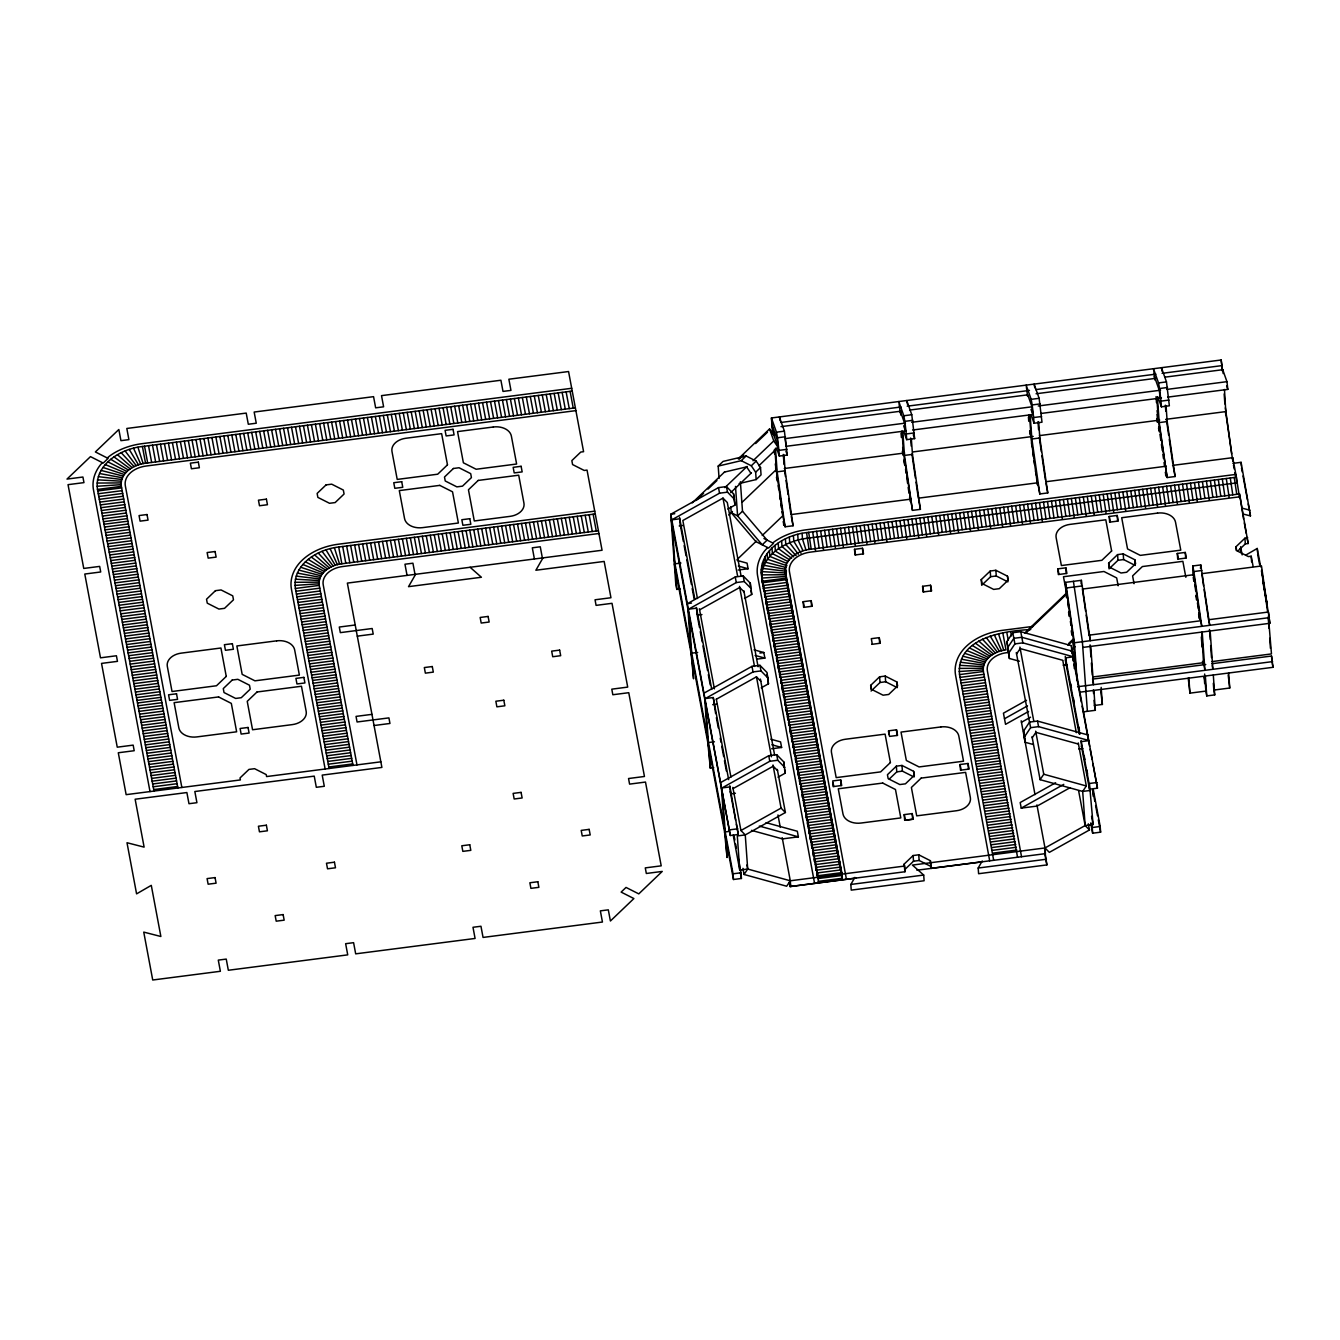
<?xml version="1.0" encoding="UTF-8"?>
<svg xmlns="http://www.w3.org/2000/svg" width="1340" height="1340" viewBox="0 0 1340 1340"><rect width="100%" height="100%" fill="white"/><g stroke="black" fill="none" stroke-linecap="round" stroke-linejoin="round"><path stroke-width="1.5" d="M903.529 455.248L902.105 431.028M1030.008 431.111L1037.545 484.929L1036.674 478.916M1194.242 580.84L1193.84 574.709L1200.506 620.788L1089.336 635.127L1090.341 640.704L1081.38 580.32L1065.451 582.364L1066.489 597.757M1066.891 597.255L1066.506 590.873L1073.591 639.934M1081.095 583.805L1081.38 580.32M1208.697 619.733L1209.735 625.311L1200.774 564.927L1192.818 565.949L1192.935 575.128M1200.489 568.411L1200.774 564.927M1224.475 389.471L1225.899 413.692L1231.678 453.774M1232.549 459.788L1225.363 407.846M572.23 391.079L142.409 446.488C120.851 448.699 94.018 464.611 97.468 489.452L154 791.069M575.379 407.829L145.558 463.238C133.933 464.427 119.495 473.003 121.354 486.37L177.885 787.987M595.261 513.957L338.702 547.021C317.915 549.166 292.053 564.509 295.37 588.461L329.104 768.49M598.394 530.707L341.851 563.788C330.997 564.894 317.513 572.9 319.255 585.396L352.99 765.425M761.589 576.468C762.644 553.705 786.697 540.724 806.981 538.295L1236.803 482.886L1236.385 477.207L806.563 532.6C785.006 534.827 758.189 550.74 761.639 575.58L818.154 877.198L790.298 880.782L747.703 869.04L739.747 870.079L733.215 835.172M1237.892 550.991L1245.346 543.872L1248.16 543.521L1239.534 493.957L809.712 549.367C798.104 550.556 783.649 559.132 785.508 572.498L842.039 874.115L904.55 866.059L904.952 871.754L790.701 886.477L789.578 880.497M785.508 567.322L785.91 578.193L842.441 879.811L841.755 872.625M1030.711 629.566C1004.33 630.688 956.073 637.84 959.524 674.59L993.677 860.313M1002.856 633.15L1006.005 649.9C995.168 651.022 981.667 659.029 983.409 671.507L1017.546 857.231M415.635 574.291L408.533 586.652L481.395 577.255L470.106 567.272M542.985 557.875L535.883 570.237L604.156 561.427L610.956 597.74L595.044 599.784L596.082 605.379L612.011 603.318L627.706 687.102L611.794 689.162L612.832 694.74L628.761 692.696L644.456 776.48L628.544 778.523L629.582 784.118L645.495 782.058L661.206 865.841L645.277 867.885L646.332 873.479L662.245 871.419L638.778 893.88L626.031 887.432L621.14 892.105L633.887 898.554L610.404 921.016L608.31 909.843L600.354 910.865L602.447 922.037L483.053 937.43L480.959 926.258L472.986 927.28L475.08 938.452L355.686 953.846L353.592 942.673L345.636 943.695L347.73 954.867L228.336 970.26L226.242 959.088L218.286 960.11L220.38 971.282L152.727 980.009L143.748 932.104L160.867 936.493L151.286 885.355L136.58 893.864L126.998 842.726L144.117 847.131L135.139 799.226L186.88 792.543L188.974 803.715L196.93 802.694L194.836 791.521L314.23 776.128L316.324 787.3L324.297 786.279L322.203 775.106L381.9 767.418L347.361 583.101L602.062 550.254L587.037 470.089L584.223 470.457L572.582 464.561L571.845 460.608L580.773 452.066L583.587 451.697L568.562 371.532L508.865 379.22L510.959 390.392L503.003 391.414L500.909 380.242L381.515 395.635L383.609 406.807L375.652 407.829L373.559 396.657L254.165 412.05L256.258 423.222L248.302 424.244L246.208 413.089L126.814 428.465L128.908 439.637L120.935 440.659L118.841 429.504L95.374 451.949L108.105 458.397L103.213 463.07L90.484 456.622L67 479.083L82.913 477.023L83.968 482.618L68.038 484.661L83.75 568.445L99.663 566.401L100.718 571.979L84.788 574.039L100.5 657.823L116.413 655.763L117.468 661.357L101.538 663.4L117.25 747.184L133.162 745.124L134.201 750.718L118.289 752.762L126.144 794.654L240.396 779.93L240.011 777.954L248.955 769.411L254.583 768.691L266.224 774.587L266.593 776.563L380.845 761.823M1089.504 784.235L1093.105 824.535L1085.149 825.557L1044.999 847.952L912.423 865.071L923.696 875.053L924.114 880.749L851.235 890.128L850.833 884.45L854.887 877.382M1044.614 849.342L1046.875 864.92L978.602 873.714L978.183 868.035L982.237 860.967M782.208 837.668L790.298 880.782L786.664 886.226L744.085 874.484L747.703 869.04L745.258 834.92L740.936 830.499L732.846 787.384M1019.388 661.223L1009.389 658.476L1006.876 641.609L1012.805 632.715L1020.762 631.693L1071.397 645.645L1097.46 788.188L1089.487 789.21L1081.414 746.145M1009.389 658.476L1008.97 652.781L1014.899 643.887L1012.805 632.715M1016.558 654.004L1020.192 648.577L1062.771 660.302M1033.09 744.454L1025.083 742.26L1024.045 736.665L1023.626 730.97L1029.555 722.093L1037.512 721.071L1088.147 735.024M1025.083 742.26L1024.681 736.565L1030.611 727.67L1016.29 652.53M1032.252 737.787L1035.887 732.344L1078.466 744.085M1090.659 790.399L1082.687 791.421L1040.108 779.679L1043.743 774.235L1035.669 731.171M1078.248 742.913L1086.321 785.977L1082.687 791.421L1085.149 825.557L1089.47 829.962L1049.337 852.374L1044.999 847.952L1036.925 804.888M102.393 462.669L100.55 464.679A56.263 39.647 -4.1 0 0 93.499 489.971L150.013 791.588M767.669 547.558L764.705 550.807A56.263 39.647 -4.1 0 0 757.653 576.1L814.586 883.395M719.077 478.43L718.19 466.086L723.081 461.412L746.112 455.985L756.179 461.094L760.534 467.543L761.053 474.879L756.162 479.553L739.127 483.572M692.194 502.935L724.923 471.63M738.307 458.833L769.545 428.951L773.9 435.399L778.105 447.342L758.859 465.767M696.113 500.456L703.55 493.355M708.023 489.083L716.95 480.541M739.261 459.201L743.717 454.93M755.626 443.557L767.519 432.167M718.19 466.086L741.221 460.659L746.112 455.985M724.873 487.659L747.1 466.404M753.03 460.742L773.766 440.91L769.545 428.951M741.221 460.659L751.288 465.767L756.179 461.094M730.702 492.685L751.438 472.853M756.162 479.553L755.643 472.216L760.534 467.543M728.742 515.062L732.461 511.495M742.125 502.249L776.346 469.536L774.905 449.453M740.384 481.747L742.494 511.21L737.603 515.9L731.238 512.667L730.803 506.637M737.034 559.601L756.346 541.125M762.226 535.481L782.995 515.615L775.291 463.942M870.682 685.343L879.61 676.801L885.238 676.08L896.896 681.976L897.632 685.913L888.688 694.472L883.06 695.192L871.419 689.296L870.682 685.343L870.95 689.145M981.282 579.567L990.226 571.024L995.854 570.287L1007.496 576.183L1008.233 580.136L999.305 588.679L993.677 589.416L982.019 583.52L981.282 579.567L981.701 585.262L990.628 576.702L996.256 575.982L1007.898 581.878L1007.496 576.183M871.084 691.038L880.028 682.495L885.656 681.759L897.298 687.655L896.896 681.976M1024.832 632.916L1066.322 593.252M1025.586 633.385L1067.059 593.721M896.36 766.162L887.432 774.721L888.169 778.674L899.81 784.553L905.438 783.833L914.382 775.291L913.646 771.337L901.988 765.442L896.36 766.162L896.778 771.857L889.325 778.976M1108.649 563.152L1117.577 554.609L1123.205 553.872L1134.846 559.768L1135.6 563.721L1126.655 572.264L1121.027 573.001L1109.386 567.105L1108.649 563.152L1109.051 568.847L1117.995 560.288L1123.624 559.567L1135.265 565.463L1134.846 559.768M1068.633 643.502L1072.972 639.347L1075.986 667.806M1067.997 645.277L1073.792 639.75M1070.66 650.871L1074.998 646.718M904.952 871.754L904.182 864.082L913.11 855.54L918.738 854.803L930.379 860.699L931.166 868.37L1045.418 853.647L1044.999 847.952M1236.267 550.522L1235.999 546.737L1244.927 538.194L1247.741 537.826M904.584 869.777L913.512 861.218L919.156 860.498L930.798 866.394L931.166 868.37M107.284 457.979L109.478 456.136A56.263 39.647 -4.1 0 1 141.889 443.691L571.711 388.282M772.761 543.002L773.632 542.264A56.263 39.647 -4.1 0 1 806.044 529.819L1235.865 474.41L1239.584 497.793M1245.798 555.078L1257.238 548.462L1260.689 566.87M727.788 509.083L734.99 505.063L733.533 493.79L726.447 486.588L718.491 487.609L670.77 514.242L675.762 583.838L676.801 589.416L680.251 588.98M734.571 499.385L727.503 492.165L719.547 493.187L671.809 519.819L679.782 518.798L680.184 524.493M741.154 576.418L727.302 502.517L722.98 498.111L682.847 520.506L697.453 598.511M744.538 598.461L751.74 594.441L750.283 583.168L743.197 575.949L735.241 576.971L687.52 603.603L691.49 603.101M751.321 588.746L744.253 581.527L736.28 582.565L688.559 609.197L696.532 608.159L696.934 613.854M699.581 609.868L739.73 587.473L744.052 591.895M704.27 692.981L751.991 666.349L759.947 665.31L767.033 672.529L768.473 683.802L761.271 687.822M768.071 678.107L760.986 670.905L753.03 671.926L705.309 698.559L713.265 697.537L728.659 779.612M716.331 699.245L756.464 676.834L760.802 681.256M721.004 782.342L768.741 755.71L776.697 754.688L783.766 761.891L785.223 773.163L778.021 777.183M784.821 767.485L777.736 760.266L769.78 761.288L722.059 787.92L730.015 786.898L730.434 792.593M733.081 788.607L773.214 766.212L777.552 770.617M740.936 830.499L781.069 808.104L772.996 764.989M777.317 769.394L785.408 812.509L745.258 834.92L737.302 835.942L739.747 870.079M1026.49 700.301L1003.442 713.165L1005.536 724.337L1028.584 711.473M1004.481 718.743L1027.529 705.879M1021.449 722.277L1030.577 717.185M1055.635 782.744L1020.192 802.526L1021.231 808.12L1037.16 806.06L1069.99 787.736M1021.231 808.12L1063.776 784.369M724.438 472.082L746.615 466.873L750.969 473.305M575.899 410.626L146.077 466.035A24.12 16.985 -4.1 0 0 125.34 485.867L181.855 787.485M97.468 489.452L121.354 486.37M97.753 490.959L121.639 487.877M98.272 493.74L122.158 490.658M98.808 496.537L122.677 493.455M99.328 499.334L123.213 496.252M99.847 502.115L123.732 499.05M1221.159 359.991L1222.616 371.264L1221.159 359.991L771.438 417.963L772.56 433.725M100.366 504.912L124.252 501.83M100.902 507.709L124.771 504.627M780.768 422.485L900.982 406.991M907.197 406.188L1029.472 390.426M1035.686 389.622L1155.884 374.128M1162.098 373.324L1222.214 365.585M101.421 510.506L125.307 507.425M101.941 513.287L125.826 510.222M780.969 426.656L901.267 411.146M909.558 410.074L1027.78 394.831L1031.951 406.791L1032.822 414.512L912.59 430.023M1036.071 393.759L1156.37 378.265M1164.661 377.193L1222.733 369.706L1226.954 381.666L1227.825 389.387L1167.693 397.126M102.46 516.084L126.345 513.002M102.996 518.881L126.864 515.799M771.84 423.658L772.895 429.236L771.438 417.963L776.446 432.183L784.403 431.145L787.3 455.047L779.344 456.069L776.563 448.196M900.246 412.821L898.788 401.548L903.813 415.769L911.77 414.73L914.65 438.616L906.694 439.654L903.914 431.781M1027.596 396.406L1026.155 385.133L1031.164 399.337L1039.12 398.315L1042.001 422.201L1034.044 423.239L1031.281 415.366M1154.259 376.272L1154.963 379.991L1153.505 368.718L1158.514 382.922L1166.47 381.9L1169.368 405.786L1161.395 406.824L1157.928 396.992M103.515 521.679L127.384 518.597M104.001 524.258L127.87 521.193M776.446 432.183L777.502 437.761L785.458 436.74M903.813 415.769L904.852 421.346L912.808 420.325M1031.164 399.337L1032.202 404.931L1040.158 403.909M1158.514 382.922L1159.569 388.516L1167.525 387.495M905.488 423.105L785.19 438.599L786.061 446.32L906.359 430.81M911.702 422.301L1032.001 406.791M1038.215 405.986L1160.591 390.208M1166.805 389.421L1226.954 381.666M104.52 527.056L128.405 523.974M105.039 529.853L128.925 526.771M105.575 532.65L129.444 529.568M1041.163 413.44L1161.462 397.93M106.095 535.431L129.963 532.349M779.344 456.069L778.925 450.374L786.881 449.352M906.694 439.654L906.292 433.959L914.249 432.937M1034.044 423.239L1033.643 417.544L1041.599 416.522M1161.395 406.824L1160.993 401.129L1168.949 400.107M106.614 538.228L130.499 535.146M107.133 541.025L131.018 537.943M107.669 543.806L131.538 540.74M108.188 546.603L132.057 543.521M108.708 549.4L132.593 546.318M109.227 552.197L133.112 549.115M109.763 554.978L133.632 551.913M784.302 468.498L904.6 453.004M912.892 451.932L1033.174 436.421M1039.404 435.617L1159.703 420.123M1165.917 419.32L1226.067 411.564M110.282 557.775L134.151 554.693M785.106 470.809L793.062 525.766L785.089 526.788L777.15 471.831L785.106 470.809L783.984 455.047M912.473 454.394L920.413 509.351L912.456 510.373L904.5 455.416L912.473 454.394L911.334 438.632M1039.823 437.979L1047.763 492.936L1039.806 493.957L1031.867 439.001L1039.823 437.979L1038.684 422.217M1167.174 421.564L1175.113 476.521L1167.157 477.543L1159.217 422.586L1167.174 421.564L1166.051 405.802M110.801 560.572L134.687 557.49M111.32 563.37L135.206 560.288M111.857 566.15L135.725 563.085M112.376 568.947L136.245 565.865M112.895 571.745L136.78 568.663M594.742 511.16L338.183 544.241A54.404 38.341 -4.1 0 0 298.217 564.525C292.807 571.359 289.809 580.287 291.4 588.98L325.134 769.009M113.414 574.525L137.3 571.46M113.95 577.322L137.819 574.24M114.47 580.12L138.338 577.038M114.989 582.917L138.874 579.835M115.508 585.697L139.393 582.632M674.757 513.722L670.77 514.242L730.317 835.507L738.273 834.485L729.798 785.759M116.044 588.495L139.913 585.413M116.563 591.292L140.432 588.21M117.083 594.089L140.968 591.007M598.93 533.504L342.37 566.569A22.244 15.678 -4.1 0 0 326.022 574.877L324.732 576.769A22.244 15.678 -4.1 0 0 323.225 584.877L356.976 764.906M117.602 596.87L141.487 593.804M679.212 525.95L683.199 525.431M118.138 599.667L142.007 596.585M911.25 499.083L790.969 514.594L788.64 498.564M1037.763 482.785L918.319 498.179L916.007 482.149M1045.669 481.764L1166.353 466.203M1172.584 465.399L1232.733 457.66L1236.385 477.207M118.657 602.464L142.526 599.382M119.176 605.245L143.062 602.179M1232.884 463.372L1241.091 462.317L1250.471 515.917L1242.867 513.957M119.695 608.042L143.581 604.96M120.215 610.839L144.1 607.757M295.37 588.461L319.255 585.396M120.784 613.837L144.67 610.755M295.889 591.258L319.774 588.176M121.303 616.618L145.189 613.553M296.425 594.056L320.293 590.974M121.823 619.415L145.708 616.333M296.944 596.853L320.829 593.771M122.359 622.212L146.227 619.13M297.463 599.633L321.349 596.568M122.878 625.01L146.764 621.928M297.983 602.431L321.868 599.349M123.397 627.79L147.283 624.725M298.519 605.228L322.387 602.146M123.917 630.587L147.802 627.505M299.038 608.008L322.923 604.943M124.453 633.385L148.321 630.303M299.557 610.806L323.442 607.724M680.938 563.051L674.975 563.822L672.228 525.514M124.972 636.165L148.857 633.1M300.076 613.603L323.962 610.521M125.491 638.962L149.377 635.88M300.612 616.4L324.481 613.318M126.01 641.76L149.896 638.678M301.132 619.181L325.017 616.115M854.535 549.299L862.491 548.278L863.529 553.856L854.937 554.995L854.535 549.299L855.573 554.894M1109.235 516.469L1117.208 515.448L1118.247 521.025L1110.291 522.064L1109.235 516.469L1109.654 522.164M126.546 644.557L150.415 641.475M301.651 621.978L325.536 618.896M127.066 647.337L150.951 644.272M302.17 624.775L326.055 621.693M738.173 570.019L748.122 568.746L747.067 563.152L737.302 560.455M127.585 650.135L151.47 647.053M302.706 627.572L326.575 624.49M128.104 652.932L151.989 649.85M303.225 630.353L327.111 627.288M355.201 624.993L339.288 627.036L340.327 632.631L372.168 628.51L373.224 634.105L357.294 636.148M128.64 655.729L152.509 652.647M303.745 633.15L327.63 630.068M129.159 658.51L153.045 655.444M304.264 635.947L328.149 632.865M129.679 661.307L153.564 658.225M304.8 638.728L328.668 635.663M785.91 578.193L762.041 581.275L761.74 578.076L785.759 576.468L785.357 570.773M130.198 664.104L154.083 661.022M305.319 641.525L329.204 638.443M130.734 666.901L154.602 663.819M305.838 644.322L329.724 641.24M761.338 572.381L762.845 585.563L786.714 582.481L786.312 576.786M131.253 669.682L155.122 666.6M306.358 647.12L330.243 644.038M762.962 582.666L763.365 588.344L787.25 585.279L786.831 579.583M131.772 672.479L155.658 669.397M306.894 649.9L330.762 646.835M763.365 588.344L763.884 591.141L787.769 588.059L787.367 582.381M132.292 675.276L156.177 672.194M307.413 652.697L331.281 649.615M132.827 678.057L156.696 674.992M307.932 655.495L331.817 652.413M787.887 585.161L788.288 590.856L764.42 593.938L764.939 596.736L788.808 593.654L788.406 587.958M133.347 680.854L157.215 677.772M308.451 658.292L332.337 655.21M765.458 599.516L789.344 596.451L788.925 590.756M133.866 683.651L157.752 680.569M308.987 661.072L332.856 658.007M765.576 596.618L765.978 602.313L789.863 599.231L789.461 593.553M134.385 686.448L158.271 683.367M309.507 663.87L333.375 660.788M765.978 602.313L766.514 605.111L790.382 602.029L789.98 596.333M697.956 615.06L701.926 614.541M803.213 601.677L811.169 600.655L812.207 606.25L803.615 607.372L803.213 601.677L804.251 607.271M922.607 586.3L930.563 585.262L931.601 590.856L923.009 591.979L922.607 586.3L923.645 591.878M1057.913 568.847L1065.87 567.825L1066.925 573.403L1058.332 574.542L1057.913 568.847L1058.969 574.441M1177.307 553.454L1185.264 552.432L1186.319 558.026L1177.726 559.149L1177.307 553.454L1178.362 559.048M134.921 689.229L158.79 686.164M310.026 666.667L333.911 663.585M135.441 692.026L159.309 688.944M310.545 669.464L334.43 666.382M135.96 694.823L159.845 691.742M311.081 672.245L334.95 669.163M790.5 599.131L790.902 604.826L767.033 607.908L768.071 613.486L791.957 610.404L791.555 604.725M136.479 697.621L160.364 694.539M311.6 675.042L335.469 671.96M768.155 610.387L768.557 616.082L792.443 613L792.041 607.305M1253.118 566.485L1251.192 556.217L1248.378 556.586L1236.736 550.69L1235.999 546.737M137.015 700.401L160.884 697.336M312.12 677.839L336.005 674.757M768.557 616.082L769.093 618.862L792.962 615.797L792.56 610.102M137.501 702.997L161.37 699.916M312.605 680.419L336.491 677.353M769.612 621.659L793.481 618.577L793.079 612.899M138.02 705.795L161.889 702.713M313.125 683.216L337.01 680.134M769.73 618.762L770.131 624.457L794.017 621.375L793.598 615.697M1065.451 582.364L1066.506 587.958L1082.418 585.898M1192.818 565.949L1193.856 571.544L1201.812 570.505M138.539 708.592L162.425 705.51M313.661 686.013L337.529 682.931M770.131 624.457L770.651 627.254L794.536 624.172L794.134 618.477M1082.67 589.031L1193.672 574.726M139.059 711.372L162.944 708.291M314.18 688.81L338.048 685.728M139.595 714.17L163.463 711.088M314.699 691.591L338.584 688.525M794.654 621.274L795.056 626.969L771.187 630.034L771.706 632.832L795.575 629.75L795.173 624.072M140.114 716.967L163.983 713.885M315.218 694.388L339.104 691.306M772.225 635.629L796.111 632.547L795.692 626.852M140.633 719.747L164.518 716.682M315.754 697.185L339.623 694.103M772.343 632.731L772.745 638.426L796.63 635.344L796.228 629.649M141.152 722.545L165.038 719.463M316.274 699.982L340.142 696.901M772.745 638.426L773.281 641.207L797.149 638.142L796.747 632.447M697.688 652.413L691.725 653.183L688.978 614.876M141.688 725.342L165.557 722.26M316.793 702.763L340.678 699.698M142.208 728.139L166.076 725.057M317.312 705.56L341.197 702.478M142.727 730.92L166.612 727.855M317.848 708.357L341.717 705.276M797.267 635.244L797.669 640.922L773.8 644.004L774.838 649.599L798.724 646.517L798.322 640.822M759.847 653.032L763.817 652.53L764.872 658.107L756.916 659.129M871.687 644.356L880.279 643.233L879.241 637.639L871.285 638.678L872.323 644.255M143.246 733.717L167.132 730.635M318.367 711.155L342.236 708.073M774.956 646.701L775.357 652.379L799.243 649.297L798.841 643.619M143.782 736.514L167.651 733.432M318.887 713.935L342.772 710.853M775.357 652.379L775.894 655.176L799.762 652.094L799.36 646.416M144.301 739.312L168.17 736.23M319.406 716.732L343.291 713.651M1033.174 626.383L1002.337 630.353A54.404 38.341 -4.1 0 0 962.371 650.654C956.961 657.471 953.963 666.416 955.554 675.109L989.691 860.833M144.82 742.092L168.706 739.027M319.942 719.53L343.81 716.448M799.88 649.197L800.298 654.892L776.413 657.974L776.932 660.754L800.818 657.689L800.399 651.994M371.951 714.354L356.038 716.398L357.077 721.992L388.918 717.888L389.957 723.466L374.044 725.526M145.34 744.889L169.225 741.807M320.461 722.31L344.33 719.245M145.859 747.687L169.745 744.605M320.98 725.107L344.866 722.026M777.569 660.654L777.987 666.349L801.856 663.267L801.454 657.572M146.395 750.467L170.264 747.402M321.5 727.905L345.385 724.823M777.987 666.349L778.506 669.146L802.392 666.064L801.973 660.369M146.914 753.264L170.8 750.182M322.019 730.702L345.904 727.62M779.026 671.926L802.911 668.861L802.493 663.166M1014.899 643.887L1022.856 642.865L1073.491 656.818L1065.534 657.84L1065.937 663.534M147.434 756.062L171.319 752.98M322.555 733.482L346.423 730.417M779.143 669.029L779.545 674.724L803.431 671.642L803.029 665.963M1082.787 647.421L1269.851 623.301L1268.394 612.028L1208.546 619.75L1204.124 589.701M147.953 758.859L171.838 755.777M323.074 736.28L346.959 733.198M779.545 674.724L780.081 677.521L803.95 674.439L803.548 668.744M148.489 761.639L172.358 758.574M323.593 739.077L347.479 735.995M1077.142 680.754L1074.429 642.748L1269.432 617.623M1008.367 652.463L1006.524 652.697A22.244 15.678 -4.1 0 0 990.176 661.005L988.887 662.898A22.244 15.678 -4.1 0 0 987.396 671.005L1021.532 856.729M149.008 764.437L172.893 761.355M324.113 741.874L347.998 738.792M804.067 671.541L804.486 677.236L780.6 680.318L781.12 683.099L805.005 680.033L804.586 674.338M149.527 767.234L173.413 764.152M324.649 744.655L348.517 741.59M781.639 685.896L805.524 682.814L805.122 677.135M150.047 770.031L173.932 766.949M325.168 747.452L349.053 744.37M781.756 682.998L782.175 688.693L806.044 685.611L805.642 679.916M150.583 772.812L174.451 769.746M325.687 750.249L349.572 747.167M782.175 688.693L782.694 691.474L806.58 688.408L806.161 682.713M151.102 775.609L174.987 772.527M326.206 753.03L350.092 749.965M712.712 704.673L716.682 704.17M151.621 778.406L175.507 775.324M326.742 755.827L350.611 752.745M806.68 685.51L807.099 691.189L783.213 694.271L783.732 697.068L807.618 693.986L807.216 688.308M959.524 674.59L983.409 671.507M152.14 781.187L176.026 778.121M327.262 758.624L351.147 755.542M784.269 699.865L808.137 696.783L807.735 691.088M960.06 677.387L983.928 674.305M1063.123 665.226L1067.109 664.724M152.676 783.984L176.545 780.902M327.781 761.422L351.666 758.34M784.386 696.968L784.788 702.646L808.673 699.581L808.255 693.885M960.579 680.184L984.448 677.102M153.195 786.781L177.081 783.699M328.3 764.202L352.185 761.137M784.788 702.646L785.341 705.644L809.226 702.562L808.824 696.884M961.098 682.965L984.984 679.899M153.715 789.578L177.6 786.496M328.836 766.999L352.705 763.917M961.618 685.762L985.503 682.68M962.154 688.559L986.022 685.477M809.343 699.664L809.745 705.359L785.877 708.441L786.915 714.019L810.801 710.954L810.382 705.259M962.673 691.356L986.542 688.274M1092.653 676.985L1203.655 662.663M1211.879 661.608L1271.476 653.92L1268.344 616.065M787.032 711.121L787.434 716.816L811.32 713.734L810.918 708.056M963.192 694.137L987.077 691.055M1092.485 679.112L1205.765 664.506M1211.695 663.752L1271.543 656.031L1273 667.303L1079.973 692.177M787.434 716.816L787.97 719.614L811.839 716.531L811.437 710.837M963.711 696.934L987.597 693.852M964.247 699.731L988.116 696.649M1077.578 686.75L1272.598 661.608M811.956 713.634L812.358 719.329L788.49 722.394L789.009 725.191L812.894 722.109L812.476 716.431M964.767 702.512L988.635 699.447M789.528 727.989L813.413 724.906L813.012 719.228M965.286 705.309L989.171 702.227M789.645 725.091L790.064 730.786L813.933 727.704L813.531 722.009M965.805 708.106L989.691 705.024M714.438 741.774L708.458 742.544L705.711 704.254M790.064 730.786L790.583 733.566L814.452 730.501L814.05 724.806M966.324 710.904L990.21 707.822M791.103 736.364L814.988 733.281L814.569 727.603M966.86 713.684L990.729 710.619M967.38 716.481L991.265 713.399M791.22 733.466L791.622 739.161L815.507 736.079L815.105 730.384M791.622 739.161L792.158 741.958L816.027 738.876L815.625 733.181M967.899 719.279L991.784 716.197M888.554 730.836L896.51 729.798L897.549 735.392L889.593 736.414L888.554 730.836L888.822 734.621M1094.06 700.334L1094.428 705.46L1102.385 704.438L1101.162 687.37M1188.212 678.073L1189.937 693.149L1205.866 691.088L1206.771 695.929L1214.727 694.907L1213.303 674.992M1213.337 683.249L1213.822 690.067L1229.735 688.023L1228.663 672.847M968.418 722.076L992.303 718.994M771.673 748.759L781.622 747.469L780.567 741.891L770.802 739.194M816.144 735.978L816.546 741.673L792.677 744.739L793.196 747.536L817.082 744.454L816.663 738.776M968.954 724.856L992.823 721.791M1083.39 711.841L1095.333 710.301L1093.909 690.385M793.716 750.333L817.601 747.251L817.199 741.556M969.473 727.654L993.359 724.572M793.833 747.435L794.252 753.114L818.12 750.048L817.718 744.353M969.993 730.451L993.878 727.369M970.512 733.231L994.397 730.166M794.252 753.114L794.771 755.911L818.639 752.829L818.238 747.151M707.822 742.645L710.301 768.155L713.751 767.703M1030.611 727.67L1038.567 726.649L1089.202 740.601L1081.229 741.623L1081.648 747.318M971.048 736.029L994.917 732.947M818.757 749.948L819.176 755.626L795.29 758.708L795.809 761.505L819.695 758.423L819.293 752.728M971.567 738.826L995.452 735.744M796.345 764.286L820.214 761.221L819.812 755.526M972.086 741.623L995.972 738.541M796.446 761.388L796.865 767.083L820.733 764.001L820.331 758.323M972.606 744.404L996.491 741.338M796.865 767.083L797.384 769.88L821.269 766.798L820.851 761.103M973.142 747.201L997.01 744.119M973.661 749.998L997.546 746.916M974.18 752.795L998.066 749.713M821.387 763.901L821.788 769.596L797.903 772.678L798.958 778.255L822.827 775.173L822.425 769.495M974.699 755.576L998.585 752.51M799.076 775.357L799.478 781.053L823.363 777.971L822.944 772.276M975.235 758.373L999.104 755.291M799.478 781.053L799.997 783.85L823.882 780.768L823.48 775.073M975.755 761.17L999.64 758.088M896.778 771.857L902.406 771.137L912.389 776.178M731.439 793.799L735.426 793.28M1078.817 749.01L1082.804 748.507M832.86 782.828L833.128 786.614L841.721 785.491L840.683 779.897L832.726 780.935L833.765 786.513M960.076 764.52L968.033 763.482L969.088 769.076L960.478 770.198L960.076 764.52L961.115 770.098M976.274 763.951L1000.159 760.885M824 777.87L824.402 783.548L800.516 786.63L801.052 789.428L824.921 786.346L824.519 780.667M976.76 766.547L1000.645 763.465M977.279 769.344L1001.164 766.262M801.571 792.225L825.457 789.143L825.038 783.448M977.815 772.142L1001.683 769.059M825.524 786.044L825.943 791.739L802.057 794.804L802.576 797.601L826.462 794.519L826.06 788.841M978.334 774.922L1002.22 771.857M803.096 800.399L826.981 797.317L826.579 791.639M978.853 777.719L1002.739 774.637M979.373 780.517L1003.258 777.434M803.213 797.501L803.631 803.196L827.5 800.114L827.098 794.419M803.631 803.196L804.151 805.976L828.036 802.911L827.618 797.216M979.909 783.314L1003.777 780.232M980.428 786.094L1004.297 783.029M828.137 800.014L828.556 805.692L804.67 808.774L805.189 811.571L829.075 808.489L828.673 802.794M980.947 788.892L1004.832 785.809M805.725 814.368L829.594 811.286L829.192 805.591M981.466 791.689L1005.352 788.607M805.843 811.471L806.245 817.149L830.13 814.083L829.711 808.389M982.002 794.486L1005.871 791.404M729.915 829.812L737.871 828.79M806.245 817.149L806.764 819.946L830.649 816.864L830.231 811.186M982.522 797.267L1006.39 794.201M1081.012 740.451L1089.085 783.515L1097.041 782.493M729.194 831.403L725.208 831.922L722.461 793.615M983.041 800.064L1006.926 796.982M830.767 813.966L831.169 819.661L807.283 822.743L807.819 825.541L831.688 822.458L831.286 816.764M983.56 802.861L1007.446 799.779M904.249 814.62L912.205 813.581L913.26 819.176L905.304 820.197L904.249 814.62L904.651 820.298L912.624 819.276L912.205 813.581M984.096 805.642L1007.965 802.576M808.456 825.423L808.857 831.118L832.743 828.036L832.324 822.358M984.615 808.439L1008.484 805.357M808.857 831.118L809.377 833.916L833.262 830.833L832.86 825.139M985.135 811.236L1009.02 808.154M766.061 822.643L797.317 831.252L798.372 836.847L782.443 838.89L751.472 830.365M985.654 814.033L1009.539 810.951M986.19 816.814L1010.058 813.749M833.38 827.936L833.781 833.631L809.913 836.696L810.951 842.291L834.837 839.208L834.418 833.514M986.709 819.611L1010.578 816.529M811.069 839.393L811.471 845.088L835.356 842.006L834.954 836.311M987.228 822.408L1011.114 819.326M811.471 845.088L812.006 847.868L835.875 844.803L835.473 839.108M987.748 825.206L1011.633 822.124M812.526 850.666L836.411 847.583L835.993 841.905M988.284 827.986L1012.152 824.921M812.643 847.768L813.045 853.463L836.931 850.381L836.512 844.686M988.803 830.783L1012.672 827.701M813.045 853.463L813.564 856.26L837.45 853.178L837.048 847.483M989.322 833.581L1013.207 830.499M989.841 836.378L1013.727 833.296M837.567 850.28L837.969 855.975L814.1 859.041L814.62 861.838L838.488 858.756L838.086 853.077M990.377 839.158L1014.246 836.076M673.919 558.227L733.064 873.814L741.02 872.775L741.422 878.471L733.466 879.492L674.338 563.922M1091.464 823.413L1092.234 827.517L1100.19 826.479L1100.609 832.173L1092.653 833.195L1090.726 822.944M815.139 864.635L839.024 861.553L838.606 855.858M990.897 841.956L1014.765 838.874M815.256 861.737L815.658 867.416L839.544 864.35L839.142 858.655M991.416 844.753L1015.301 841.671M815.658 867.416L816.194 870.213L840.063 867.131L839.661 861.452M991.935 847.533L1015.821 844.468M992.471 850.331L1016.34 847.249M840.18 864.233L840.582 869.928L816.713 873.01L817.232 875.807L841.118 872.725L840.699 867.03M992.99 853.128L1016.859 850.046M818.623 877.147L841.386 874.216M817.752 878.588L841.637 875.523L841.235 869.827M842.156 878.303L818.288 881.385L818.556 882.876L817.869 875.69M789.31 882.541L790.064 886.577L856.26 878.052M916.878 870.229L981.65 861.888M850.833 884.45L923.696 875.053M978.183 868.035L1046.456 859.225M97.184 486.253L121.203 484.661M295.085 585.379L319.104 583.788M959.239 671.507L983.259 669.899M97.184 483.053L121.203 482.919M785.759 574.743L761.74 574.86L761.338 569.165M295.085 582.297L319.104 582.163M959.239 668.409L983.259 668.292M97.485 479.837L121.354 481.194M785.927 573.001L762.041 571.644L761.639 565.949M295.37 579.181L319.255 580.555M959.524 665.31L983.409 666.683M98.373 476.655L121.84 479.486M786.396 571.292L762.929 568.462L762.527 562.767M296.224 576.116L319.707 578.947M960.395 662.245L983.861 665.076M785.123 569.249L764.101 565.312L763.7 559.634M99.545 473.506L122.476 477.794M961.517 659.213L984.448 663.501M297.363 573.085L320.293 577.372M1242.465 508.262L1250.069 510.222M785.793 567.423L765.576 562.231L765.157 556.535M962.941 656.231L985.185 661.943M101.002 470.407L123.263 476.119M298.77 570.103L321.031 575.815M738.357 566.049L748.122 568.746M754.052 649.833L763.817 652.53M755.107 655.411L764.872 658.107M1043.743 774.235L1086.321 785.977M771.857 744.789L781.622 747.469M759.311 826.077L798.372 836.847M786.965 565.698L767.586 559.266L767.167 553.571M964.867 653.384L986.19 660.452M103.013 467.459L124.335 474.528M300.713 567.256L322.036 574.324M786.446 563.269L769.847 556.402L769.445 550.723M967.061 650.62L987.329 659.029M105.291 464.595L125.558 472.986M302.907 564.492L323.175 572.9M763.934 538.513L773.481 543.353L768.591 548.027L755.861 541.578L731.238 512.667M969.507 647.957L988.602 657.622M788.02 561.561L772.376 553.638L771.974 547.96M107.82 461.831L126.931 471.496M305.353 561.829L324.447 571.493M972.388 645.511L990.109 656.349M789.562 559.785L775.374 551.125L774.972 545.43M308.234 559.4L325.955 570.237M110.818 459.302L128.54 470.139M975.486 643.217L991.734 655.159M791.588 558.278L778.59 548.73L778.188 543.052M311.332 557.088L327.58 569.031M114.034 456.923L130.265 468.866M978.786 641.056L993.459 654.037M793.749 556.87L782.024 546.486L781.605 540.807M314.632 554.928L329.288 567.909M117.451 454.679L132.107 467.643M781.069 808.104L785.408 812.509M982.438 639.197L995.352 653.066M796.128 555.664L785.793 544.576L785.391 538.881M318.284 553.085L331.198 566.937M121.236 452.753L134.151 466.621M742.494 511.21L767.117 540.137L762.226 544.811L737.603 515.9L735.493 486.42M986.24 637.522L997.328 652.178M798.372 554.224L789.729 542.817L789.327 537.139M322.086 551.393L333.174 566.066M125.173 451.01L136.261 465.683M773.766 440.91L778.105 447.342L777.233 439.637L773.013 427.678L773.9 435.399L772.845 429.805L773.13 433.825M751.288 465.767L755.643 472.216M990.176 636.014L999.389 651.391M800.985 553.219L793.816 541.26L793.414 535.565M326.022 549.886L335.234 565.279M129.243 449.436L138.472 464.829M994.33 634.858L1001.55 650.805M802.945 550.69L798.121 540.07L797.719 534.375M330.176 548.747L337.395 564.676M133.564 448.264L140.784 464.193M1226.619 385.97L1227.825 389.387M1166.47 381.9L1161.462 367.696L1162.165 371.415M1155.08 378.433L1159.301 390.375L1160.172 398.097M1202.449 661.374L1203.655 664.791L1201.662 632.53M1039.12 398.315L1034.111 384.111L1034.798 387.829M1031.013 409.387L1032.822 414.512M911.77 414.73L906.745 400.526L907.448 404.245M913.26 434.696L914.65 438.616M903.663 425.802L904.869 429.219M784.403 431.145L779.394 416.941L780.098 420.659M785.91 451.111L787.3 455.047M998.551 633.904L1003.76 650.302M805.976 550.003L802.509 539.082L802.107 533.387M334.397 547.792L339.606 564.173M137.953 447.275L143.145 463.657M1261.459 570.957L1267.221 605.278L1263.017 582.783M1241.493 468.012L1242.247 471.998M1243.001 475.985L1247.49 499.937M1248.227 503.941L1248.98 507.927M1249.734 511.913L1250.471 515.917M1257.64 554.14L1259.567 564.375M1269.851 623.301L1268.394 612.028M1272.297 663.568L1273 667.303M1233.487 465.198L1234.174 468.933M1234.877 472.651L1235.581 476.37M1243.537 518.865L1240.053 496.755L810.231 552.147A24.12 16.985 -4.1 0 0 789.495 571.996L846.428 879.291M1244.307 522.969L1246.234 533.253M1247.004 537.357L1248.16 543.521M1236.753 494.343L1234.257 477.476M1232.783 494.845L1230.271 477.995M1240.605 546.737L1242.147 554.911M1240.254 548.328L1241.024 552.415M1229.149 497.224L1226.301 478.497M1224.81 495.884L1222.314 479.017M1220.841 496.386L1218.328 479.536M1216.854 496.906L1214.358 480.038M1212.884 497.408L1210.372 480.557M1209.25 499.786L1206.402 481.06M1204.911 498.447L1202.416 481.579M1200.942 498.949L1198.429 482.099M1197.307 501.328L1194.459 482.601M1229.735 688.023L1228.16 674.841M1192.985 499.988L1190.473 483.12M1189.351 502.349L1186.503 483.64M1185.012 501.009L1182.516 484.142M1212.198 665.578L1212.901 669.297L1210.154 631.006M1181.043 501.512L1178.53 484.661M1173.019 465.349L1175.113 476.521M1200.741 620.755L1201.779 626.333L1193.856 571.544M1213.822 690.067L1214.727 694.907M1177.408 503.89L1174.56 485.164M1167.157 477.543L1157.073 410.677M1157.006 414.562L1157.978 422.083M1203.889 664.74L1204.928 670.335L1202.198 632.028M1173.086 502.55L1170.574 485.683M1157.76 422.117L1157.056 418.398L1157.341 422.385M1158.531 427.946L1159.217 431.664M1185.85 577.289L1182.868 561.326L1142.383 566.552L1132.601 575.899L1134.059 583.687M1205.246 682.562L1204.208 676.968L1204.677 683.618M1166.168 475.784L1165.482 472.065L1165.75 475.851M1169.1 503.053L1166.604 486.202M1165.465 505.431L1162.618 486.705M1161.144 504.091L1158.631 487.224M1157.509 506.453L1154.661 487.743M1153.187 505.113L1150.675 488.246M1149.201 505.616L1146.705 488.765M1145.566 507.994L1142.719 489.268M1141.245 506.654L1138.732 489.787M1137.258 507.156L1134.762 490.306M1133.288 507.676L1130.776 490.808M1129.302 508.195L1126.806 491.328M1125.667 510.557L1122.82 491.847M1121.346 509.217L1118.833 492.35M1117.359 509.719L1114.863 492.869M1113.724 512.098L1110.877 493.371M1109.688 510.707L1107.192 493.857M1106.053 513.086L1103.205 494.376M1118.146 585.747L1116.689 577.942L1103.942 571.493L1063.474 576.719L1066.087 590.672M1101.731 511.746L1099.219 494.879M1097.745 512.249L1095.249 495.398M1094.11 514.627L1091.263 495.901M1089.789 513.287L1087.293 496.42M1086.154 515.649L1083.306 496.939M1081.832 514.309L1079.32 497.442M1077.846 514.828L1075.35 497.961M1074.211 517.19L1071.363 498.48M1069.889 515.85L1067.394 498.982M1102.385 704.438L1100.793 691.256M1065.903 516.352L1063.407 499.502M1062.285 518.731L1059.421 500.004M1092.803 680.971L1093.507 684.69L1090.76 646.399M1073.424 581.342L1082.385 641.726L1087.376 711.322M1094.428 705.46L1095.333 710.301M1057.947 517.391L1055.451 500.524M1053.977 517.893L1051.465 501.043M1046.021 483.623L1047.763 492.936M1049.991 518.413L1047.495 501.545M1072.854 656.918L1073.558 660.654M1074.01 663.082L1081.313 702.043M1082.083 706.146L1089.604 746.296M1090.157 749.211L1092.067 759.479M1092.837 763.566L1097.46 788.188M1029.656 430.978L1030.343 434.713M1046.004 518.932L1043.508 502.065M1037.713 482.785L1039.806 493.957M1093.273 789.562L1100.19 826.479M1042.386 521.294L1039.522 502.584M1092.921 791.153L1094.847 801.404M1095.601 805.507L1097.527 815.759M1098.298 819.862L1100.609 832.173M1070.66 683.752L1071.43 687.839M1073.357 698.106L1074.127 702.21M1078.734 726.816L1079.504 730.92M1084.127 755.526L1084.881 759.629M1086.807 769.88L1087.577 773.984M1065.25 656.365L1079.856 734.303M1065.25 659.816L1079.119 733.834M1038.048 519.954L1035.552 503.086M1062.871 660.871L1076.322 732.662M1091.564 816.328L1093.105 824.535M1034.078 520.456L1031.566 503.606M1088.314 823.815L1089.47 829.962M1030.443 522.834L1027.596 504.108M1078.6 790.684L1085.149 825.557M1026.105 521.495L1023.609 504.627M1022.487 523.856L1019.623 505.147M1018.149 522.516L1015.653 505.649M1014.179 523.035L1011.667 506.168M1010.544 525.397L1007.697 506.688M1006.206 524.057L1003.71 507.19M1002.588 526.436L999.724 507.709M1020.762 631.693L1022.856 642.865M1037.512 721.071L1038.567 726.649M998.25 525.079L995.754 508.212M1019.908 647.086L1033.743 720.92M994.28 525.598L991.768 508.731M1032.034 736.615L1040.108 779.679M1010.812 632.128L1011.516 635.847M990.645 527.96L987.798 509.25M1006.843 632.631L1008.233 640.085M986.307 526.62L983.811 509.753M1006.876 641.609L1008.97 652.781M1023.626 730.97L1024.681 736.565M1021.18 720.786L1035.016 794.637M1044.647 853.044L1046.875 864.92M982.052 527.173L979.54 510.306M978.418 529.551L975.57 510.825M974.079 528.194L971.584 511.327M970.462 530.573L967.614 511.846M966.123 529.216L963.627 512.366M962.154 529.736L959.641 512.868M958.519 532.114L955.671 513.388M954.18 530.757L951.685 513.907M950.562 533.136L947.715 514.409M946.224 531.779L943.728 514.928M942.255 532.298L939.742 515.431M938.62 534.677L935.772 515.95M934.281 533.32L931.786 516.469M930.312 533.839L927.816 516.972M926.677 536.218L923.829 517.491M918.671 500.038L920.413 509.351M922.356 534.861L919.843 518.01M902.641 447.526L912.456 510.373M918.721 537.24L915.873 518.513M902.356 451.228L903.059 454.947M903.813 460.776L904.517 464.494M914.382 535.883L911.887 519.032M910.413 536.402L907.917 519.535M906.778 538.781L903.93 520.054M902.457 537.424L899.944 520.573M898.47 537.943L895.974 521.076M894.484 538.462L891.988 521.595M890.514 538.965L888.001 522.114M886.879 541.343L884.031 522.617M882.558 539.986L880.045 523.136M878.571 540.506L876.075 523.639M874.936 542.884L872.089 524.158M870.615 541.528L868.102 524.677M866.98 543.906L864.132 525.18M862.659 542.566L860.146 525.699M858.672 543.069L856.176 526.218M855.322 545.413L852.475 526.687M851 544.057L848.505 527.206M847.014 544.576L844.518 527.709M904.182 864.082L904.55 866.059M843.379 546.955L840.532 528.228M839.058 545.598L836.562 528.747M835.423 547.976L832.576 529.25M831.101 546.62L828.606 529.769M827.115 547.139L824.619 530.271M823.48 549.517L820.633 530.791M819.159 548.16L816.663 531.31M815.524 550.539L812.677 531.812M811.202 549.182L808.69 532.332M809.058 549.467L806.563 532.6M791.304 516.453L793.062 525.766M776.463 477.191L777.15 480.909M785.089 526.788L781.957 511.746M784.101 525.029L783.414 521.31L783.682 525.096M734.99 505.063L733.533 493.79M751.037 590.706L751.74 594.441M768.473 683.802L767.167 674.422M784.537 769.445L785.223 773.163M726.447 486.588L727.503 492.165M743.197 575.949L744.253 581.527M759.947 665.31L760.986 670.905M776.697 754.688L777.736 760.266M743.851 590.789L758.088 666.75M760.4 679.079L774.62 755.023M722.98 498.111L737.603 576.116M739.513 586.384L754.52 666.449M756.447 676.717L771.455 756.782M718.491 487.609L719.547 493.187M735.241 576.971L736.28 582.565M751.991 666.349L753.03 671.926M768.741 755.71L769.78 761.288M777.954 814.921L780.299 827.417M699.38 608.779L714.388 688.844M716.314 699.111L730.937 777.116M746.95 864.937L747.703 869.04M679.497 517.307L694.857 599.281M696.398 607.472L711.758 689.447M680.284 525.045L683.367 541.444M684.137 545.548L686.047 555.782M686.817 559.885L691.423 584.475M692.194 588.578L694.12 598.829M696.8 613.167L699.497 627.505M700.25 631.609L702.177 641.86M702.947 645.947L707.554 670.536M708.324 674.64L710.25 684.891M715.627 713.583L713.265 697.537M716.381 717.67L718.307 727.922M720.233 738.173L721.004 742.26M721.757 746.363L723.684 756.614M724.454 760.701L726.364 770.952M730.216 791.454L735.593 820.13M736.364 824.234L738.273 834.485M742.93 868.337L744.085 874.484M734.102 835.892L734.873 839.996M735.643 844.1L736.414 848.187M738.34 858.438L741.02 872.775M740.283 872.323L741.422 878.471M671.173 519.92L730.317 835.507M570.103 391.347L573.235 408.114M593.134 514.225L596.267 530.992M566.117 391.866L569.266 408.616M589.148 514.744L592.28 531.494M562.147 392.385L565.279 409.135M585.161 515.264L588.31 532.014M558.16 392.888L561.293 409.655M581.192 515.766L584.324 532.533M554.174 393.407L557.323 410.157M577.205 516.285L580.354 533.035M550.204 393.91L553.336 410.677M573.235 516.805L576.368 533.555M546.218 394.429L549.367 411.179M569.249 517.307L572.381 534.074M542.248 394.948L545.38 411.698M565.262 517.826L568.411 534.576M538.261 395.451L541.394 412.218M561.293 518.329L564.425 535.096M534.275 395.97L537.424 412.72M557.306 518.848L560.455 535.598M530.305 396.489L533.437 413.239M553.336 519.367L556.469 536.117M526.319 396.992L529.468 413.759M549.35 519.87L552.482 536.636M522.349 397.511L525.481 414.261M545.363 520.389L548.512 537.139M518.362 398.014L521.495 414.78M541.394 520.908L544.526 537.658M514.376 398.533L517.525 415.283M537.407 521.411L540.556 538.178M542.365 557.959L540.271 546.787L532.315 547.809L534.409 558.981M510.406 399.052L513.538 415.802M533.437 521.93L536.569 538.68M506.419 399.555L509.569 416.321M529.451 522.433L532.583 539.199M502.45 400.074L505.582 416.824M525.464 522.952L528.613 539.702M498.463 400.593L501.595 417.343M521.495 523.471L524.627 540.221M494.477 401.096L497.626 417.862M517.508 523.974L520.657 540.74M490.507 401.615L493.639 418.365M513.538 524.493L516.67 541.243M486.52 402.117L489.669 418.884M509.552 525.012L512.684 541.762M482.551 402.637L485.683 419.387M505.565 525.514L508.714 542.281M478.564 403.156L481.696 419.906M501.595 526.034L504.728 542.784M474.578 403.658L477.727 420.425M497.609 526.536L500.758 543.303M470.608 404.178L473.74 420.928M493.639 527.056L496.772 543.806M466.621 404.697L469.77 421.447M489.653 527.575L492.785 544.325M462.652 405.199L465.784 421.966M485.666 528.077L488.815 544.844M458.665 405.719L461.798 422.469M481.696 528.596L484.829 545.346M454.679 406.221L457.828 422.988M477.71 529.116L480.859 545.866M450.709 406.74L453.841 423.49M473.74 529.618L476.873 546.385M446.722 407.26L449.871 424.01M469.754 530.138L472.886 546.888M443.038 407.728L446.17 424.495M466.052 530.606L469.201 547.373M439.051 408.248L442.183 424.998M462.082 531.126L465.215 547.876M435.065 408.75L438.214 425.517M458.096 531.645L461.245 548.395M431.095 409.269L434.227 426.019M454.126 532.148L457.258 548.914M427.108 409.789L430.257 426.539M450.14 532.667L453.272 549.417M423.139 410.291L426.271 427.058M446.153 533.169L449.302 549.936M419.152 410.81L422.284 427.56M442.183 533.688L445.316 550.438M415.166 411.33L418.315 428.08M438.197 534.208L441.346 550.958M411.196 411.832L414.328 428.599M434.227 534.71L437.359 551.477M407.209 412.352L410.358 429.102M430.241 535.23L433.373 551.98M403.24 412.854L406.372 429.621M426.254 535.749L429.403 552.499M399.253 413.373L402.385 430.123M422.284 536.251L425.416 553.018M395.267 413.892L398.416 430.643M418.298 536.77L421.447 553.52M391.297 414.395L394.429 431.162M414.328 537.273L417.46 554.04M387.31 414.914L390.459 431.664M410.341 537.792L413.474 554.542M415.015 574.374L412.921 563.202L404.965 564.224L407.059 575.396M383.341 415.434L386.473 432.183M406.355 538.312L409.504 555.062M379.354 415.936L382.486 432.703M402.385 538.814L405.517 555.581M375.368 416.455L378.517 433.205M398.399 539.333L401.548 556.083M371.398 416.958L374.53 433.725M394.429 539.853L397.561 556.603M367.411 417.477L370.56 434.227M390.442 540.355L393.575 557.122M363.442 417.996L366.574 434.746M386.456 540.874L389.605 557.624M359.455 418.499L362.587 435.266M382.486 541.377L385.618 558.144M355.469 419.018L358.618 435.768M378.5 541.896L381.649 558.646M351.499 419.537L354.631 436.287M374.53 542.415L377.662 559.165M347.512 420.04L350.661 436.806M370.543 542.918L373.676 559.684M343.543 420.559L346.675 437.309M366.557 543.437L369.706 560.187M339.556 421.062L342.688 437.828M362.587 543.956L365.72 560.706M335.57 421.581L338.719 438.331M358.601 544.459L361.75 561.226M331.6 422.1L334.732 438.85M354.631 544.978L357.763 561.728M327.613 422.603L330.762 439.369M350.644 545.481L353.777 562.247M323.644 423.122L326.776 439.872M346.658 546L349.807 562.75M319.657 423.641L322.789 440.391M342.688 546.519L345.821 563.269M338.702 547.021L341.851 563.788M315.386 424.177L318.535 440.944M311.416 424.696L314.548 441.446M307.43 425.216L310.578 441.966M303.443 425.718L306.592 442.485M299.473 426.237L302.606 442.987M295.487 426.757L298.636 443.506M291.517 427.259L294.649 444.026M287.531 427.778L290.68 444.528M283.544 428.281L286.693 445.048M279.574 428.8L282.707 445.55M275.588 429.319L278.737 446.069M271.618 429.822L274.75 446.589M267.632 430.341L270.781 447.091M263.645 430.86L266.794 447.61M259.675 431.363L262.808 448.13M255.689 431.882L258.838 448.632M251.719 432.385L254.851 449.151M247.733 432.904L250.865 449.654M243.746 433.423L246.895 450.173M239.776 433.925L242.909 450.692M235.79 434.445L238.939 451.195M231.82 434.964L234.952 451.714M227.834 435.467L230.966 452.233M223.847 435.986L226.996 452.736M219.877 436.488L223.009 453.255M215.891 437.007L219.04 453.757M211.921 437.527L215.053 454.277M207.935 438.029L211.067 454.796M203.948 438.548L207.097 455.298M199.978 439.068L203.111 455.818M195.992 439.57L199.141 456.337M192.022 440.09L195.154 456.84M188.32 440.558L191.469 457.325M184.334 441.078L187.483 457.828M180.364 441.58L183.496 458.347M176.377 442.1L179.527 458.85M172.408 442.619L175.54 459.369M168.421 443.121L171.57 459.888M164.435 443.641L167.584 460.391M160.465 444.16L163.597 460.91M156.478 444.662L159.627 461.429M152.509 445.181L155.641 461.931M148.522 445.701L151.655 462.451M144.536 446.203L147.685 462.97M142.409 446.488L145.558 463.238M1268.159 612.079L1261.493 565.982L1201.88 573.671L1203.538 585.697M1261.61 570.12L1262.481 576.133M1263.067 580.136L1267.69 612.196M1194.828 584.86L1195.699 590.856M1196.268 594.876L1196.854 598.88M1197.441 602.883L1198.295 608.896M1198.881 612.899L1199.752 618.913M1193.236 577.205L1193.84 581.326M1195.933 595.814L1196.536 599.952M1198.63 614.423L1199.216 618.561M1166.37 419.253L1168.681 435.282M1169.267 439.302L1172.735 463.339M1158.815 426.422L1159.401 430.425M1159.971 434.445L1160.842 440.458M1161.428 444.461L1162.283 450.475M1162.869 454.478L1163.455 458.481M1164.025 462.501L1164.611 466.504M1082.402 589.064L1085.584 611.107M1086.171 615.11L1089.068 635.16M1066.506 587.958L1074.429 642.748M1067.762 603.268L1068.349 607.271M1068.918 611.291L1069.504 615.294M1070.375 621.308L1070.945 625.311M1071.816 631.324L1072.402 635.327M1068.583 612.229L1069.169 616.367M1071.263 630.839L1071.866 634.976M1039.304 437.678L1041.331 451.697M1041.9 455.717L1045.384 479.754M1031.465 442.837L1032.034 446.856M1032.906 452.853L1033.492 456.873M1034.061 460.876L1034.648 464.88M1035.519 470.893L1036.088 474.896M911.937 454.093L915.421 478.145M904.098 459.252L904.969 465.265M905.555 469.268L906.125 473.288M906.711 477.291L907.582 483.305M908.168 487.308L909.023 493.321M909.609 497.324L910.195 501.344M784.587 470.507L785.458 476.521M786.044 480.524L788.071 494.56M776.748 475.667L777.334 479.687M778.205 485.7L778.774 489.703M779.645 495.716L780.232 499.719M780.801 503.723L781.388 507.743M1222.733 369.706L1223.186 373.559M1159.569 388.516L1160.993 401.129M1032.202 404.931L1033.643 417.544M904.852 421.346L906.292 433.959M905.472 430.927L904.584 423.206L900.38 411.263L900.815 415.115M777.502 437.761L778.925 450.374M1271.543 656.031L1271.962 661.709M1268.276 618.226L1268.997 628.259M1269.717 638.309L1270.437 648.342M1257.238 548.462L1257.506 552.247M1251.192 556.217L1251.61 561.912M1241.091 462.317L1241.359 466.102M1244.927 538.194L1245.346 543.872M1239.534 493.957L1239.802 497.743M1232.733 457.66L1233.001 461.446M1224.157 393.927L1224.877 403.977M1225.497 411.464L1225.765 415.266M1209.484 629.499L1210.204 639.532M1210.64 645.562L1211.494 657.605M1205.347 676.013L1206.771 695.929M1204.643 674.02L1205.866 691.088M1201.344 636.986L1202.064 647.019M1185.264 552.432L1185.682 558.127M1188.865 677.973L1189.937 693.149M1165.365 405.199L1165.783 411.229M1157.375 396.992L1159.217 422.586M1156.822 398.198L1158.413 420.274M1156.068 396.623L1156.487 402.653M1123.205 553.872L1123.624 559.567M1117.208 515.448L1117.61 521.143M1117.577 554.609L1117.995 560.288M1090.09 644.892L1090.944 656.935M1091.38 662.948L1092.251 675.008M1093.323 690.1L1093.574 693.517M1092.753 790.282L1093.189 796.262M1089.085 783.515L1089.487 789.21M1092.234 827.517L1092.653 833.195M1072.972 639.347L1073.407 645.361M1074.127 655.411L1074.412 659.431M1074.043 664.523L1074.328 668.559M1073.139 660.955L1072.452 651.24L1021.817 637.287L1013.861 638.309L1007.931 647.203L1008.333 652.881M1065.87 567.825L1066.288 573.52M1071.397 645.645L1071.966 653.652M1037.998 421.614L1038.584 429.654M1030.175 415.366L1031.867 439.001M1029.472 414.613L1031.046 436.706M1028.852 415.048L1029.288 421.078M1028.433 417.025L1028.718 421.062M995.854 570.287L996.256 575.982M990.226 571.024L990.628 576.702M968.033 763.482L968.451 769.177M930.563 585.262L930.965 590.957M910.647 438.029L911.217 446.069M902.808 431.781L904.5 455.416M901.502 431.463L901.937 437.493M902.993 451.128L903.26 454.913M901.083 433.44L901.368 437.477M930.379 860.699L930.798 866.394M913.646 771.337L914.048 777.033M918.738 854.803L919.156 860.498M913.11 855.54L913.512 861.218M901.988 765.442L902.406 771.137M896.51 729.798L896.912 735.493M885.238 676.08L885.656 681.759M879.241 637.639L879.643 643.334M879.61 676.801L880.028 682.495M862.491 548.278L862.893 553.973M840.683 779.897L841.085 785.592M833.899 830.733L834.318 836.411L810.432 839.493L810.03 833.798M831.805 819.561L832.224 825.239L808.338 828.321L807.936 822.643M811.169 600.655L811.571 606.35M821.906 766.698L822.308 772.393L798.439 775.458L798.02 769.78M809.863 702.462L810.264 708.156L786.396 711.239L785.994 705.544M817.35 872.909L817.618 876.695M816.831 870.112L817.232 875.807M800.935 654.791L801.337 660.469L777.451 663.551L777.049 657.873M816.311 867.315L816.579 871.117M815.775 864.534L816.194 870.213M814.737 858.94L815.005 862.742M814.218 856.143L814.62 861.838M797.786 638.024L798.205 643.719L774.319 646.801L773.917 641.106M813.162 850.565L813.564 856.26M812.124 844.971L812.392 848.773M811.588 842.19L812.006 847.868M783.297 454.444L784.017 464.494M810.549 836.596L810.951 842.291M809.494 831.018L809.779 834.803M808.975 828.221L809.377 833.916M807.4 819.846L807.819 825.541M806.881 817.048L807.149 820.851M791.019 601.928L791.438 607.623L767.552 610.688L767.15 605.01M806.362 814.251L806.764 819.946M805.307 808.673L805.591 812.459M804.787 805.876L805.189 811.571M804.268 803.079L804.536 806.881M803.749 800.298L804.151 805.976M802.694 794.704L802.962 798.506M802.174 791.923L802.576 797.601M801.169 786.53L801.437 790.315M785.357 569.048L786.195 579.684L762.326 582.766L761.907 577.071M800.633 783.732L801.052 789.428M800.114 780.952L800.382 784.738M799.595 778.155L799.997 783.85M775.458 448.196L777.15 471.831M798.54 772.56L798.958 778.255M797.501 766.982L797.769 770.768M774.285 449.888L774.57 453.908M775.642 467.543L775.91 471.328M796.982 764.185L797.384 769.88M795.927 758.607L796.194 762.393M795.407 755.81L795.809 761.505M794.888 753.013L795.156 756.815M794.352 750.232L794.771 755.911M793.313 744.638L793.582 748.44M792.794 741.841L793.196 747.536M791.739 736.263L792.158 741.958M790.701 730.669L790.969 734.471M790.165 727.888L790.583 733.566M789.126 722.294L789.394 726.096M788.607 719.513L789.009 725.191M788.087 716.716L788.356 720.501M787.552 713.919L787.97 719.614M786.513 708.341L786.915 714.019M784.938 699.949L785.341 705.644M783.85 694.17L784.135 697.956M783.331 691.373L783.732 697.068M782.811 688.593L783.079 692.378M782.292 685.795L782.694 691.474M781.237 680.201L781.505 684.003M780.718 677.42L781.12 683.099M779.662 671.826L780.081 677.521M778.624 666.248L778.892 670.034M778.105 663.451L778.506 669.146M776.53 655.076L776.932 660.754M776.011 652.279L776.279 656.064M783.766 761.891L784.185 767.586M775.475 649.481L775.894 655.176M774.436 643.904L774.838 649.599M773.381 638.309L773.666 642.111M772.862 635.529L773.281 641.207M790.298 880.782L790.701 886.477M771.823 629.934L772.091 633.736M771.287 627.137L771.706 632.832M789.662 880.882L790.064 886.577M770.768 624.356L771.036 628.142M770.249 621.559L770.651 627.254M769.194 615.981L769.478 619.767M768.674 613.184L769.093 618.862M767.669 607.791L768.071 613.486M766.614 602.213L766.899 605.998M766.095 599.416L766.514 605.111M765.056 593.838L765.324 597.623M764.52 591.041L764.939 596.736M764.001 588.243L764.269 592.045M763.482 585.446L763.884 591.141M762.443 579.868L762.845 585.563M750.283 583.168L750.551 586.954M733.064 873.814L733.466 879.492M725.627 837.601L727.051 857.516L724.572 832.023M721.423 788.037L724.169 826.328M708.877 748.239L710.301 768.155M704.673 698.659L707.419 736.966M692.127 658.878L693.551 678.777L691.072 653.284M687.923 609.298L690.669 647.589M675.377 569.5L676.801 589.416M215.455 590.672L206.528 599.231L207.264 603.168L218.906 609.063L224.534 608.343L233.478 599.801L232.741 595.848L221.083 589.952L215.455 590.672M326.072 484.896L317.128 493.438L317.865 497.391L329.523 503.287L335.151 502.567L344.078 494.008L343.341 490.055L331.7 484.175L326.072 484.896M226.259 676.415L216.477 685.762L172.023 691.507L167.316 666.365A16.08 11.323 -4.1 0 1 181.135 653.149L220.933 648.007L226.259 676.415M447.476 464.846L437.694 474.209L397.209 479.419L391.984 451.496A16.08 11.323 -4.1 0 1 405.802 438.264L441.631 433.657L447.476 464.846M232.205 680.05L223.278 688.593L224.015 692.545L235.656 698.442L241.284 697.705L250.228 689.162L249.475 685.209L237.833 679.313L232.205 680.05M453.423 468.481L444.495 477.023L445.232 480.976L456.873 486.872L462.501 486.152L471.429 477.593L470.692 473.64L459.05 467.744L453.423 468.481M257.012 691.993L247.23 701.339L252.556 729.747L292.354 724.605A16.08 11.323 -4.1 0 0 306.173 711.389L301.466 686.247L257.012 691.993M478.229 480.423L468.447 489.77L474.293 520.975L510.121 516.352A16.08 11.323 -4.1 0 0 523.94 503.137L518.714 475.197L478.229 480.423M890.413 762.544L880.631 771.89L836.177 777.619L831.47 752.494A16.08 11.323 -4.1 0 1 845.289 739.261L885.087 734.136L890.413 762.544M1111.63 550.975L1101.849 560.321L1061.38 565.547L1056.138 537.625A16.08 11.323 -4.1 0 1 1069.973 524.392L1105.785 519.786L1111.63 550.975M921.166 778.105L911.384 787.468L916.711 815.859L956.509 810.733A16.08 11.323 -4.1 0 0 970.344 797.518L965.621 772.376L921.166 778.105M198.337 462.149L190.381 463.171L191.419 468.766L199.375 467.744L198.337 462.149M453.037 429.319L445.081 430.341L446.136 435.935L454.093 434.914L453.037 429.319M493.371 426.991L457.543 431.597L463.389 462.803L476.135 469.251L516.62 464.025L511.378 436.103A16.08 11.323 -4.1 0 0 493.371 426.991M147.015 514.527L139.059 515.565L140.097 521.143L148.053 520.121L147.015 514.527M266.409 499.15L258.453 500.172L259.491 505.75L267.447 504.728L266.409 499.15M401.715 481.696L393.759 482.718L394.814 488.313L402.771 487.291L401.715 481.696M521.109 466.303L513.153 467.342L514.208 472.919L522.164 471.898L521.109 466.303M439.788 485.381L399.303 490.591L404.546 518.513A16.08 11.323 -4.1 0 0 422.552 527.642L458.381 523.019L452.535 491.814L439.788 485.381M215.087 551.527L207.131 552.549L208.169 558.127L216.125 557.105L215.087 551.527M469.787 518.697L461.831 519.719L462.886 525.297L470.843 524.275L469.787 518.697M1157.525 513.103L1121.697 517.726L1127.543 548.931L1140.29 555.38L1180.775 550.154L1175.532 522.231A16.08 11.323 -4.1 0 0 1157.525 513.103M232.356 643.686L224.4 644.707L225.438 650.285L233.395 649.264L232.356 643.686M276.66 640.838L236.862 645.964L242.172 674.372L254.918 680.821L299.373 675.092L294.666 649.95A16.08 11.323 -4.1 0 0 276.66 640.838M488.112 616.433L480.156 617.455L481.194 623.05L489.15 622.028L488.112 616.433M176.528 693.785L168.572 694.807L169.611 700.385L177.567 699.363L176.528 693.785M303.878 677.37L295.922 678.392L296.961 683.969L304.934 682.948L303.878 677.37M432.284 666.533L424.328 667.555L425.366 673.149L433.322 672.111L432.284 666.533M559.634 650.118L551.678 651.139L552.716 656.734L560.69 655.696L559.634 650.118M218.571 696.934L174.116 702.663L178.823 727.804A16.08 11.323 -4.1 0 0 196.846 736.916L236.644 731.791L231.317 703.383L218.571 696.934M248.051 727.469L240.095 728.491L241.133 734.069L249.106 733.047L248.051 727.469M503.806 700.217L495.85 701.239L496.889 706.833L504.862 705.795L503.806 700.217M940.814 726.95L901.016 732.092L906.343 760.483L919.073 766.932L963.527 761.204L958.82 736.079A16.08 11.323 -4.1 0 0 940.814 726.95M266.375 825.206L258.419 826.227L259.458 831.822L267.414 830.8L266.375 825.206M521.076 792.375L513.12 793.397L514.175 798.992L522.131 797.97L521.076 792.375M882.725 783.062L838.27 788.791L842.977 813.933A16.08 11.323 -4.1 0 0 861 823.045L900.798 817.919L895.472 789.511L882.725 783.062M215.053 877.583L207.08 878.604L208.136 884.199L216.092 883.177L215.053 877.583M334.447 862.19L326.474 863.228L327.529 868.806L335.486 867.784L334.447 862.19M469.754 844.753L461.798 845.774L462.836 851.369L470.809 850.347L469.754 844.753M589.148 829.36L581.192 830.398L582.247 835.976L590.203 834.954L589.148 829.36M283.125 914.583L275.152 915.605L276.208 921.183L284.164 920.161L283.125 914.583M537.826 881.737L529.87 882.775L530.908 888.353L538.881 887.331L537.826 881.737"/></g></svg>
